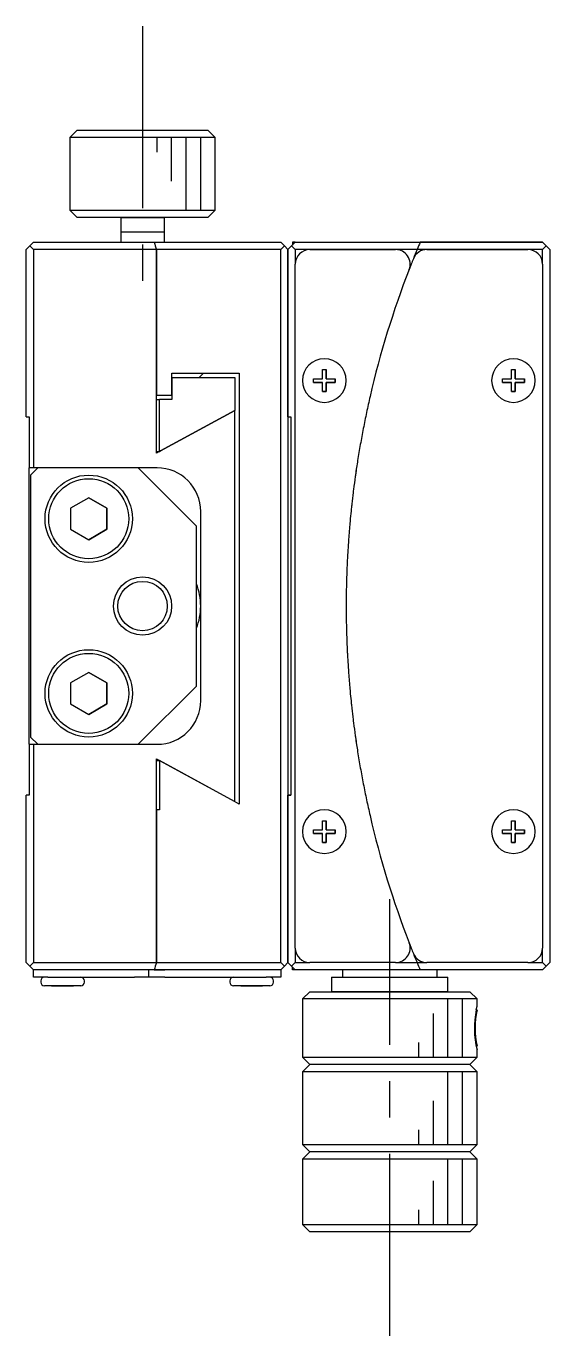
# Model space of a CAD drawing. Extents: x 97 to 385, y -2 to 227.
# Drawn here: x 96.8 to 132.8, y 83.9 to 173.9 of the extents above; entities that cross this region are included whole.
import ezdxf

# ---------------------------------------------------------------- set-up
doc = ezdxf.new("R2010")
doc.units = 0
doc.header["$LTSCALE"] = 10
doc.linetypes.add('CENTER', pattern=[2, 1.25, -0.25, 0.25, -0.25])
doc.layers.get('0').update_dxf_attribs({"linetype": 'CONTINUOUS'})
doc.layers.add('CENTER', color=1, linetype='CENTER')

msp = doc.modelspace()

# ---------------------------------------------------------------- linework, layer by layer
at = {"color": 7, "linetype": 'CONTINUOUS'}
for p, q in [((100.299561, 166.752472), (99.799561, 166.252472)), ((100.299561, 166.752472), (109.299561, 166.752472)), ((109.799561, 166.252472), (109.299561, 166.752472)), ((109.799561, 166.252472), (99.799561, 166.252472)), ((99.799561, 166.252472), (99.799561, 161.252472)), ((109.799561, 161.252472), (109.799561, 166.252472)), ((99.799561, 161.252472), (109.799561, 161.252472)), ((99.799561, 161.252472), (100.299561, 160.752472)), ((109.299561, 160.752472), (109.799561, 161.252472)), ((103.299561, 160.752472), (100.299561, 160.752472)), ((109.299561, 160.752472), (100.299561, 160.752472)), ((106.299561, 160.752472), (103.299561, 160.752472)), ((103.299561, 160.752472), (106.299561, 160.752472)), ((103.299561, 160.752472), (103.299561, 159.752472)), ((109.299561, 160.752472), (106.299561, 160.752472)), ((106.299561, 159.752472), (106.299561, 160.752472)), ((103.73967, 159.752472), (103.299556, 159.752472)), ((103.299561, 159.757472), (103.299561, 159.752472)), ((103.299561, 159.752472), (103.299561, 159.051123)), ((103.299561, 159.752472), (103.299561, 159.747472)), ((104.719558, 159.752472), (103.73967, 159.752472)), ((105.860997, 159.752472), (104.719558, 159.752472)), ((106.299566, 159.752472), (105.860997, 159.752472)), ((106.299561, 159.752472), (106.299561, 159.757472)), ((106.299561, 159.051123), (106.299561, 159.752472)), ((106.299561, 159.747472), (106.299561, 159.752472)), ((96.799561, 158.551103), (97.049561, 158.801103)), ((96.799561, 147.051103), (96.799561, 158.551103)), ((97.049561, 158.801103), (97.299561, 159.051103)), ((97.299561, 158.551103), (97.049561, 158.801103)), ((97.299561, 159.051103), (105.593667, 159.051103)), ((97.299561, 158.551103), (97.299561, 143.551103)), ((105.754119, 158.551103), (97.299561, 158.551103)), ((105.593667, 159.051103), (114.299561, 159.051103)), ((105.754119, 158.551103), (105.754119, 148.551103)), ((114.299561, 158.551103), (105.754119, 158.551103)), ((105.754119, 148.551103), (105.754119, 158.551103)), ((114.299561, 159.051103), (114.549561, 158.801103)), ((114.549561, 158.801103), (114.299561, 158.551103)), ((114.299561, 109.551103), (114.299561, 158.551103)), ((114.799561, 158.551103), (114.549561, 158.801103)), ((115.049561, 158.801103), (114.799561, 158.551103)), ((114.999561, 158.751103), (114.799561, 158.551103)), ((114.799561, 147.051103), (114.799561, 158.551103)), ((114.799561, 158.551103), (114.799561, 147.051103)), ((114.999561, 158.751103), (115.299561, 159.051103)), ((115.049561, 158.801103), (115.299561, 159.051103)), ((115.299561, 158.551103), (115.049561, 158.801103)), ((115.299561, 159.051103), (115.099561, 159.051103)), ((115.099561, 159.051103), (115.299561, 159.051103)), ((115.099561, 159.051103), (115.099561, 158.851103)), ((115.299561, 159.051103), (123.884367, 159.051103)), ((115.299561, 159.051103), (115.599561, 159.051103)), ((116.299561, 158.551103), (115.299561, 158.551103)), ((115.299561, 158.551103), (115.299561, 157.551103)), ((115.599561, 159.051103), (122.499561, 159.051103)), ((116.299561, 158.551103), (122.196343, 158.551103)), ((122.196343, 158.551103), (116.299561, 158.551103)), ((123.674693, 158.551103), (122.196343, 158.551103)), ((122.499561, 159.051103), (123.799561, 159.051103)), ((124.346588, 158.551103), (123.674693, 158.551103)), ((123.884367, 159.051103), (132.299561, 159.051103)), ((124.10169, 159.051103), (123.884367, 159.051103)), ((126.497708, 159.051103), (124.10169, 159.051103)), ((124.346588, 158.551103), (131.299561, 158.551103)), ((131.299561, 158.551103), (124.346588, 158.551103)), ((129.467897, 159.051103), (126.497708, 159.051103)), ((129.556791, 159.051103), (129.467897, 159.051103)), ((129.468425, 159.051103), (129.799938, 159.051103)), ((132.299561, 159.051103), (129.468425, 159.051103)), ((129.799938, 159.051103), (129.556791, 159.051103)), ((132.299561, 158.551103), (131.299561, 158.551103)), ((132.299561, 159.051103), (132.549561, 158.801103)), ((132.549561, 158.801103), (132.299561, 159.051103)), ((132.549561, 158.801103), (132.299561, 158.551103)), ((132.299561, 157.551103), (132.299561, 158.551103)), ((132.549561, 158.801103), (132.799561, 158.551103)), ((132.799561, 158.551103), (132.549561, 158.801103)), ((132.799561, 158.551103), (132.799561, 109.551103)), ((115.299561, 110.551103), (115.299561, 157.551103)), ((132.299561, 157.551103), (132.299561, 110.551103)), ((117.174561, 150.301103), (117.424561, 150.301103)), ((117.174561, 149.676103), (117.174561, 150.301103)), ((117.424561, 150.301103), (117.424561, 149.676103)), ((117.424561, 149.676103), (117.424561, 150.301103)), ((130.174561, 150.301103), (130.424561, 150.301103)), ((130.174561, 149.676103), (130.174561, 150.301103)), ((130.424561, 150.301103), (130.424561, 149.676103)), ((130.424561, 149.676103), (130.424561, 150.301103)), ((106.80614, 150.051103), (111.452802, 150.051103)), ((106.80614, 149.752472), (106.80614, 150.051103)), ((106.80614, 149.752472), (106.80614, 148.551103)), ((106.80614, 149.752472), (111.134995, 149.752472)), ((106.80614, 148.551103), (106.80614, 149.752472)), ((108.699561, 149.752472), (108.949561, 150.002472)), ((108.949561, 150.002472), (108.998192, 150.051103)), ((111.134995, 149.752472), (111.134995, 147.501488)), ((111.452802, 150.051103), (111.452802, 120.437002)), ((116.549561, 149.676103), (117.174561, 149.676103)), ((116.549561, 149.426103), (116.549561, 149.676103)), ((117.174561, 149.426103), (116.549561, 149.426103)), ((116.549561, 149.426103), (117.174561, 149.426103)), ((117.174561, 148.801103), (117.174561, 149.426103)), ((117.424561, 149.676103), (118.049561, 149.676103)), ((117.424561, 149.426103), (117.424561, 148.801103)), ((118.049561, 149.426103), (117.424561, 149.426103)), ((117.424561, 149.426103), (118.049561, 149.426103)), ((117.424561, 148.801103), (117.424561, 149.426103)), ((118.049561, 149.676103), (118.049561, 149.426103)), ((118.049561, 149.426103), (118.049561, 149.676103)), ((129.549561, 149.676103), (130.174561, 149.676103)), ((129.549561, 149.426103), (129.549561, 149.676103)), ((130.174561, 149.426103), (129.549561, 149.426103)), ((129.549561, 149.426103), (130.174561, 149.426103)), ((130.174561, 148.801103), (130.174561, 149.426103)), ((130.424561, 149.676103), (131.049561, 149.676103)), ((130.424561, 149.426103), (130.424561, 148.801103)), ((131.049561, 149.426103), (130.424561, 149.426103)), ((130.424561, 149.426103), (131.049561, 149.426103)), ((130.424561, 148.801103), (130.424561, 149.426103)), ((131.049561, 149.676103), (131.049561, 149.426103)), ((131.049561, 149.426103), (131.049561, 149.676103)), ((105.754119, 148.551103), (106.80614, 148.551103)), ((105.754119, 144.557002), (105.754119, 148.551103)), ((106.80614, 148.551103), (106.80614, 148.252472)), ((117.424561, 148.801103), (117.174561, 148.801103)), ((117.174561, 148.801103), (117.424561, 148.801103)), ((130.424561, 148.801103), (130.174561, 148.801103)), ((130.174561, 148.801103), (130.424561, 148.801103)), ((105.754119, 148.252472), (105.964412, 148.252472)), ((106.80614, 148.252472), (105.964412, 148.252472)), ((105.964412, 144.672472), (105.964412, 148.252472)), ((96.799561, 147.051103), (96.999561, 147.051103)), ((96.999561, 147.051103), (96.999561, 143.551103)), ((106.03485, 144.711142), (111.134995, 147.501488)), ((111.134995, 147.501488), (106.03485, 144.711142)), ((111.134995, 120.610719), (111.134995, 147.501488)), ((114.799561, 147.051103), (114.999561, 147.051103)), ((114.799561, 147.051103), (114.799561, 121.051103)), ((114.999561, 147.051103), (114.999561, 121.051103)), ((105.754119, 144.672472), (105.964412, 144.672472)), ((105.884011, 144.628328), (105.754119, 144.557002)), ((105.954193, 144.666861), (105.884011, 144.628328)), ((106.03485, 144.711142), (105.954193, 144.666861)), ((105.964412, 144.672472), (106.03485, 144.711142)), ((97.299561, 143.551103), (96.999561, 143.551103)), ((96.999561, 124.551103), (96.999561, 143.551103)), ((97.099561, 143.051103), (97.599561, 143.551103)), ((97.599561, 143.551103), (97.299561, 143.551103)), ((104.499561, 143.551103), (97.599561, 143.551103)), ((104.499561, 143.551103), (97.599561, 143.551103)), ((104.499561, 143.551103), (108.499561, 139.551103)), ((105.799561, 143.551103), (104.499561, 143.551103)), ((97.099561, 143.051103), (97.099561, 125.051103)), ((101.099561, 141.494479), (99.849561, 140.772791)), ((102.349561, 140.772791), (101.099561, 141.494479)), ((101.099561, 141.494479), (102.349561, 140.772791)), ((99.849561, 140.772791), (99.849561, 139.329416)), ((102.349561, 139.329416), (102.349561, 140.772791)), ((102.349561, 140.772791), (102.349561, 139.329416)), ((108.799561, 127.551103), (108.799561, 140.551103)), ((108.499561, 128.551103), (108.499561, 139.551103)), ((99.849561, 139.329416), (101.099561, 138.607728)), ((101.099561, 138.607728), (102.349561, 139.329416)), ((102.349561, 139.329416), (101.099561, 138.607728)), ((101.099561, 129.494479), (99.849561, 128.772791)), ((99.849561, 128.772791), (99.849561, 127.329416)), ((102.349561, 128.772791), (101.099561, 129.494479)), ((101.099561, 129.494479), (102.349561, 128.772791)), ((102.349561, 127.329416), (102.349561, 128.772791)), ((102.349561, 128.772791), (102.349561, 127.329416)), ((108.499561, 128.551103), (104.499561, 124.551103)), ((99.849561, 127.329416), (101.099561, 126.607728)), ((101.099561, 126.607728), (102.349561, 127.329416)), ((102.349561, 127.329416), (101.099561, 126.607728)), ((96.999561, 124.551103), (96.999561, 121.051103)), ((96.999561, 124.551103), (97.299561, 124.551103)), ((97.599561, 124.551103), (97.099561, 125.051103)), ((97.299561, 124.551103), (97.599561, 124.551103)), ((97.299561, 124.551103), (97.299561, 109.551103)), ((97.599561, 124.551103), (104.499561, 124.551103)), ((97.599561, 124.551103), (104.499561, 124.551103)), ((104.499561, 124.551103), (105.799561, 124.551103)), ((105.754119, 123.555205), (105.954193, 123.445346)), ((105.754119, 120.051103), (105.754119, 123.555205)), ((105.754119, 123.439223), (105.964412, 123.439223)), ((105.954193, 123.445346), (111.134995, 120.610719)), ((105.964412, 123.439223), (105.964412, 120.051103)), ((111.122785, 120.616863), (105.964412, 123.439223)), ((96.799561, 109.551103), (96.799561, 121.051103)), ((96.999561, 121.051103), (96.799561, 121.051103)), ((111.452802, 120.437002), (111.122785, 120.616863)), ((114.799561, 109.551103), (114.799561, 121.051103)), ((114.999561, 121.051103), (114.799561, 121.051103)), ((114.799561, 121.051103), (114.999561, 121.051103)), ((114.799561, 121.051103), (114.799561, 109.551103)), ((105.754119, 120.051103), (105.754119, 109.551103)), ((105.964412, 120.051103), (105.754119, 120.051103)), ((105.754119, 109.551103), (105.754119, 120.051103)), ((117.174561, 119.301103), (117.424561, 119.301103)), ((117.174561, 118.676103), (117.174561, 119.301103)), ((117.424561, 119.301103), (117.424561, 118.676103)), ((117.424561, 118.676103), (117.424561, 119.301103)), ((130.174561, 119.301103), (130.424561, 119.301103)), ((130.174561, 118.676103), (130.174561, 119.301103)), ((130.424561, 119.301103), (130.424561, 118.676103)), ((130.424561, 118.676103), (130.424561, 119.301103)), ((116.549561, 118.676103), (117.174561, 118.676103)), ((116.549561, 118.426103), (116.549561, 118.676103)), ((117.174561, 118.426103), (116.549561, 118.426103)), ((116.549561, 118.426103), (117.174561, 118.426103)), ((117.174561, 117.801103), (117.174561, 118.426103)), ((117.424561, 118.676103), (118.049561, 118.676103)), ((117.424561, 118.426103), (117.424561, 117.801103)), ((118.049561, 118.426103), (117.424561, 118.426103)), ((117.424561, 117.801103), (117.424561, 118.426103)), ((117.424561, 118.426103), (118.049561, 118.426103)), ((118.049561, 118.676103), (118.049561, 118.426103)), ((118.049561, 118.426103), (118.049561, 118.676103)), ((129.549561, 118.676103), (130.174561, 118.676103)), ((129.549561, 118.426103), (129.549561, 118.676103)), ((130.174561, 118.426103), (129.549561, 118.426103)), ((129.549561, 118.426103), (130.174561, 118.426103)), ((130.174561, 117.801103), (130.174561, 118.426103)), ((130.424561, 118.676103), (131.049561, 118.676103)), ((130.424561, 118.426103), (130.424561, 117.801103)), ((131.049561, 118.426103), (130.424561, 118.426103)), ((130.424561, 117.801103), (130.424561, 118.426103)), ((130.424561, 118.426103), (131.049561, 118.426103)), ((131.049561, 118.676103), (131.049561, 118.426103)), ((131.049561, 118.426103), (131.049561, 118.676103)), ((117.424561, 117.801103), (117.174561, 117.801103)), ((117.174561, 117.801103), (117.424561, 117.801103)), ((130.424561, 117.801103), (130.174561, 117.801103)), ((130.174561, 117.801103), (130.424561, 117.801103)), ((115.299561, 110.551103), (115.299561, 109.551103)), ((132.299561, 109.551103), (132.299561, 110.551103)), ((97.049561, 109.301103), (96.799561, 109.551103)), ((97.049561, 109.301103), (97.299561, 109.551103)), ((97.299561, 109.051103), (97.049561, 109.301103)), ((97.299561, 109.551103), (105.754119, 109.551103)), ((97.299561, 108.551103), (97.299561, 109.051103)), ((98.299561, 109.051103), (97.299561, 109.051103)), ((104.239074, 109.051103), (98.299561, 109.051103)), ((104.239074, 109.051103), (98.299561, 109.051103)), ((105.593667, 109.051103), (104.239074, 109.051103)), ((105.239074, 108.551103), (105.239074, 109.051103)), ((105.593667, 109.051103), (106.328978, 109.051103)), ((106.328978, 109.051103), (105.593667, 109.051103)), ((105.754119, 109.551103), (114.299561, 109.551103)), ((113.299561, 109.051103), (106.328978, 109.051103)), ((113.299561, 109.051103), (106.328978, 109.051103)), ((114.299561, 109.051103), (113.299561, 109.051103)), ((114.299561, 109.551103), (114.549561, 109.301103)), ((114.549561, 109.301103), (114.299561, 109.051103)), ((114.299561, 109.051103), (114.299561, 108.551103)), ((114.549561, 109.301103), (114.799561, 109.551103)), ((114.799561, 109.551103), (115.049561, 109.301103)), ((115.049561, 109.301103), (115.299561, 109.551103)), ((115.299561, 109.051103), (115.049561, 109.301103)), ((115.099561, 109.051103), (115.099561, 109.251103)), ((115.299561, 109.051103), (115.099561, 109.051103)), ((115.299561, 109.551103), (116.299561, 109.551103)), ((123.884367, 109.051103), (115.299561, 109.051103)), ((122.196343, 109.551103), (116.299561, 109.551103)), ((118.549561, 109.051103), (118.549561, 108.551103)), ((122.196343, 109.551103), (123.674693, 109.551103)), ((123.674693, 109.551103), (124.346588, 109.551103)), ((132.299561, 109.051103), (123.884367, 109.051103)), ((131.299561, 109.551103), (124.346588, 109.551103)), ((125.049561, 108.551103), (125.049561, 109.051103)), ((131.299561, 109.551103), (132.299561, 109.551103)), ((132.299561, 109.551103), (132.549561, 109.301103)), ((132.549561, 109.301103), (132.299561, 109.051103)), ((132.549561, 109.301103), (132.799561, 109.551103)), ((98.299561, 108.551103), (97.299561, 108.551103)), ((97.799561, 108.301103), (97.799561, 108.201103)), ((98.299561, 108.551103), (98.499561, 108.551103)), ((98.499561, 108.551103), (100.099561, 108.551103)), ((100.099561, 108.551103), (104.239074, 108.551103)), ((100.799561, 108.201103), (100.799561, 108.301103)), ((105.239074, 108.551103), (104.239074, 108.551103)), ((105.373096, 108.551103), (105.239074, 108.551103)), ((106.328978, 108.551103), (105.373096, 108.551103)), ((106.328978, 108.551103), (111.499561, 108.551103)), ((110.799561, 108.301103), (110.799561, 108.201103)), ((111.499561, 108.551103), (113.099561, 108.551103)), ((113.099561, 108.551103), (113.299561, 108.551103)), ((114.299561, 108.551103), (113.299561, 108.551103)), ((113.799561, 108.201103), (113.799561, 108.301103)), ((117.799561, 108.551103), (118.549561, 108.551103)), ((117.799561, 108.551103), (125.799561, 108.551103)), ((117.799561, 108.551103), (117.799561, 107.551103)), ((125.049561, 108.551103), (125.799561, 108.551103)), ((125.799561, 107.551103), (125.799561, 108.551103)), ((100.549561, 107.951103), (98.049561, 107.951103)), ((99.174561, 107.951103), (98.049561, 107.951103)), ((98.549561, 107.951103), (99.174561, 107.951103)), ((99.174561, 107.951103), (98.549561, 107.951103)), ((99.299561, 107.951103), (99.174561, 107.951103)), ((99.424561, 107.951103), (99.174561, 107.951103)), ((99.174561, 107.951103), (99.424561, 107.951103)), ((99.424561, 107.951103), (99.299561, 107.951103)), ((100.549561, 107.951103), (99.424561, 107.951103)), ((100.049561, 107.951103), (99.424561, 107.951103)), ((99.424561, 107.951103), (100.049561, 107.951103)), ((113.549561, 107.951103), (111.049561, 107.951103)), ((112.174561, 107.951103), (111.049561, 107.951103)), ((111.549561, 107.951103), (112.174561, 107.951103)), ((112.174561, 107.951103), (111.549561, 107.951103)), ((112.299561, 107.951103), (112.174561, 107.951103)), ((112.424561, 107.951103), (112.174561, 107.951103)), ((112.174561, 107.951103), (112.424561, 107.951103)), ((112.424561, 107.951103), (112.299561, 107.951103)), ((113.549561, 107.951103), (112.424561, 107.951103)), ((113.049561, 107.951103), (112.424561, 107.951103)), ((112.424561, 107.951103), (113.049561, 107.951103)), ((116.299561, 107.551103), (115.799561, 107.051103)), ((116.299561, 107.551103), (127.299561, 107.551103)), ((116.299561, 107.551103), (117.799561, 107.551103)), ((117.799561, 107.551103), (119.799561, 107.551103)), ((125.799561, 107.551103), (117.799561, 107.551103)), ((123.799561, 107.551103), (125.799561, 107.551103)), ((125.799561, 107.551103), (127.299561, 107.551103)), ((127.799561, 107.051103), (127.299561, 107.551103)), ((127.799561, 107.051103), (115.799561, 107.051103)), ((115.799561, 107.051103), (115.799561, 103.051103)), ((127.799561, 106.551098), (127.799561, 107.051103)), ((127.799561, 103.051103), (127.799561, 103.551108)), ((115.799561, 103.051103), (127.799561, 103.051103)), ((115.799561, 103.051103), (116.299561, 102.551103)), ((127.299561, 102.551103), (127.799561, 103.051103)), ((116.299561, 102.551103), (115.799561, 102.051103)), ((127.799561, 102.051103), (115.799561, 102.051103)), ((115.799561, 102.051103), (115.799561, 97.051103)), ((127.299561, 102.551103), (116.299561, 102.551103)), ((127.799561, 102.051103), (127.299561, 102.551103)), ((127.799561, 97.051103), (127.799561, 102.051103)), ((115.799561, 97.051103), (127.799561, 97.051103)), ((115.799561, 97.051103), (116.299561, 96.551103)), ((116.299561, 96.551103), (115.799561, 96.051103)), ((127.299561, 96.551103), (116.299561, 96.551103)), ((127.299561, 96.551103), (127.799561, 97.051103)), ((127.799561, 96.051103), (127.299561, 96.551103)), ((127.799561, 96.051103), (115.799561, 96.051103)), ((115.799561, 96.051103), (115.799561, 91.551103)), ((127.799561, 91.551103), (127.799561, 96.051103)), ((115.799561, 91.551103), (127.799561, 91.551103)), ((115.799561, 91.551103), (116.299561, 91.051103)), ((127.299561, 91.051103), (116.299561, 91.051103)), ((127.299561, 91.051103), (127.799561, 91.551103))]:
    msp.add_line(p, q, dxfattribs=at)
at = {"color": 3, "linetype": 'CONTINUOUS'}
for p, q in [((105.799561, 165.252472), (105.799561, 166.252472)), ((106.799561, 163.252472), (106.799561, 166.252472)), ((107.799561, 161.252472), (107.799561, 166.252472)), ((108.799561, 161.252472), (108.799561, 166.252472)), ((125.799561, 103.051103), (125.799561, 107.051103)), ((126.799561, 103.051103), (126.799561, 107.051103)), ((127.744494, 106.312936), (127.799561, 106.551098)), ((124.799561, 103.051103), (124.799561, 106.051103)), ((123.799561, 103.051103), (123.799561, 104.051103)), ((125.799561, 97.051103), (125.799561, 102.051103)), ((126.799561, 97.051103), (126.799561, 102.051103)), ((124.799561, 97.051103), (124.799561, 100.051103)), ((123.799561, 97.051103), (123.799561, 98.051103)), ((125.799561, 91.551103), (125.799561, 96.051103)), ((126.799561, 91.551103), (126.799561, 96.051103)), ((124.799561, 91.551103), (124.799561, 94.551103)), ((123.799561, 91.551103), (123.799561, 92.551103))]:
    msp.add_line(p, q, dxfattribs=at)
at = {"color": 7, "linetype": 'CONTINUOUS'}
for centre, radius in [((101.099561, 140.051103), 3), ((101.099561, 140.051103), 2.75), ((104.799561, 134.051103), 2), ((104.799561, 134.051103), 1.7), ((101.099561, 128.051103), 3), ((101.099561, 128.051103), 2.75)]:
    msp.add_circle(centre, radius, dxfattribs=at)
for centre, radius, start, end in [((182.799561, 183.551103), 81, 197.605966, 197.977409), ((182.799561, 183.551103), 81, 197.605966, 197.977409), ((116.299561, 157.551103), 1, 90, 180), ((122.196343, 157.551103), 1, 338.805292, 90), ((124.346588, 157.551103), 1, 90, 158.098265), ((182.799561, 134.051103), 64, 157.491995, 158.098265), ((182.799561, 134.051103), 64, 157.491995, 158.098265), ((182.799561, 134.051103), 64, 157.006606, 157.491995), ((182.799561, 134.051103), 64, 157.006606, 157.491995), ((131.299561, 157.551103), 1, 0, 90), ((182.799561, 134.051103), 64, 158.098265, 158.805292), ((182.799561, 134.051103), 64, 158.805292, 167), ((182.799561, 134.051103), 64, 158.805292, 167), ((117.299561, 149.551103), 1.5, 270, 180), ((130.299561, 149.551103), 1.5, 270, 180), ((117.299561, 149.551103), 1.5, 180, 270), ((130.299561, 149.551103), 1.5, 180, 270), ((182.799561, 134.051103), 64, 167, 168), ((182.799561, 134.051103), 64, 167, 168), ((182.799561, 134.051103), 64, 168, 169), ((182.799561, 134.051103), 64, 168, 169), ((182.799561, 134.051103), 64, 169, 170), ((182.799561, 134.051103), 64, 169, 170), ((182.799561, 134.051103), 64, 170, 171), ((182.799561, 134.051103), 64, 170, 171), ((182.799561, 134.051103), 64, 171, 171.9), ((182.799561, 134.051103), 64, 171, 171.876744), ((105.799561, 140.551103), 3, 0, 90), ((182.799561, 134.051103), 64, 172, 172.8), ((182.799561, 134.051103), 64, 172, 172.8), ((182.799561, 134.051103), 64, 171.876744, 172), ((182.799561, 134.051103), 64, 171.9, 172), ((182.799561, 134.051103), 64, 173, 173.7), ((182.799561, 134.051103), 64, 173, 173.7), ((182.799561, 134.051103), 64, 172.8, 173), ((182.799561, 134.051103), 64, 172.8, 173), ((182.799561, 134.051103), 64, 174, 174.6), ((182.799561, 134.051103), 64, 174, 174.6), ((182.799561, 134.051103), 64, 173.7, 174), ((182.799561, 134.051103), 64, 173.7, 174), ((182.799561, 134.051103), 64, 175, 175.5), ((182.799561, 134.051103), 64, 175, 175.5), ((182.799561, 134.051103), 64, 174.6, 175), ((182.799561, 134.051103), 64, 174.6, 175), ((182.799561, 134.051103), 64, 175.5, 176), ((182.799561, 134.051103), 64, 175.5, 176), ((182.799561, 134.051103), 64, 176.4, 177), ((182.799561, 134.051103), 64, 176.4, 177), ((182.799561, 134.051103), 64, 176, 176.4), ((182.799561, 134.051103), 64, 176, 176.4), ((182.799561, 134.051103), 64, 177.3, 178), ((182.799561, 134.051103), 64, 177.3, 178), ((182.799561, 134.051103), 64, 177, 177.3), ((182.799561, 134.051103), 64, 177, 177.3), ((182.799561, 134.051103), 64, 178.2, 179), ((182.799561, 134.051103), 64, 178.2, 179), ((182.799561, 134.051103), 64, 178, 178.2), ((182.799561, 134.051103), 64, 178, 178.2), ((104.799561, 134.051103), 4, 0, 22.331645), ((182.799561, 134.051103), 64, 179.1, 180), ((182.799561, 134.051103), 64, 179.1, 180), ((182.799561, 134.051103), 64, 179, 179.1), ((182.799561, 134.051103), 64, 179, 179.1), ((104.799561, 134.051103), 4, 337.668355, 0), ((182.799561, 134.051103), 64, 180, 180.9), ((182.799561, 134.051103), 64, 180, 180.9), ((182.799561, 134.051103), 64, 180.9, 181), ((182.799561, 134.051103), 64, 180.9, 181), ((182.799561, 134.051103), 64, 181, 181.8), ((182.799561, 134.051103), 64, 181, 181.8), ((182.799561, 134.051103), 64, 181.8, 182), ((182.799561, 134.051103), 64, 181.8, 182), ((182.799561, 134.051103), 64, 182, 182.7), ((182.799561, 134.051103), 64, 182, 182.7), ((182.799561, 134.051103), 64, 182.7, 183), ((182.799561, 134.051103), 64, 182.7, 183), ((182.799561, 134.051103), 64, 183, 183.6), ((182.799561, 134.051103), 64, 183, 183.6), ((182.799561, 134.051103), 64, 183.6, 184), ((182.799561, 134.051103), 64, 183.6, 184), ((182.799561, 134.051103), 64, 184, 184.5), ((182.799561, 134.051103), 64, 184, 184.5), ((182.799561, 134.051103), 64, 184.5, 185), ((182.799561, 134.051103), 64, 184.5, 185), ((182.799561, 134.051103), 64, 185, 185.4), ((182.799561, 134.051103), 64, 185, 185.4), ((182.799561, 134.051103), 64, 185.4, 186), ((182.799561, 134.051103), 64, 185.4, 186), ((105.799561, 127.551103), 3, 270, 0), ((182.799561, 134.051103), 64, 186, 186.3), ((182.799561, 134.051103), 64, 186, 186.3), ((182.799561, 134.051103), 64, 186.3, 187), ((182.799561, 134.051103), 64, 186.3, 187), ((182.799561, 134.051103), 64, 187, 187.2), ((182.799561, 134.051103), 64, 187, 187.2), ((182.799561, 134.051103), 64, 187.2, 188), ((182.799561, 134.051103), 64, 187.2, 188), ((182.799561, 134.051103), 64, 188, 188.1), ((182.799561, 134.051103), 64, 188, 188.123256), ((182.799561, 134.051103), 64, 188.1, 189), ((182.799561, 134.051103), 64, 188.123256, 189), ((182.799561, 134.051103), 64, 189, 190), ((182.799561, 134.051103), 64, 189, 190), ((182.799561, 134.051103), 64, 190, 191), ((182.799561, 134.051103), 64, 190, 191), ((182.799561, 134.051103), 64, 191, 192), ((182.799561, 134.051103), 64, 191, 192), ((182.799561, 134.051103), 64, 192, 193), ((182.799561, 134.051103), 64, 192, 193), ((117.299561, 118.551103), 1.5, 270, 180), ((130.299561, 118.551103), 1.5, 270, 180), ((182.799561, 134.051103), 64, 193, 201.194708), ((182.799561, 134.051103), 64, 193, 201.194708), ((117.299561, 118.551103), 1.5, 180, 270), ((130.299561, 118.551103), 1.5, 180, 270), ((122.196343, 110.551103), 1, 270, 21.194708), ((182.799561, 134.051103), 64, 201.194708, 201.901735), ((116.299561, 110.551103), 1, 180, 270), ((124.346588, 110.551103), 1, 201.901735, 270), ((182.799561, 134.051103), 64, 201.901735, 202.508005), ((182.799561, 134.051103), 64, 201.901735, 202.508005), ((131.299561, 110.551103), 1, 270, 0), ((182.799561, 84.551103), 81, 162.022591, 162.394034), ((182.799561, 84.551103), 81, 162.022591, 162.394034), ((182.799561, 134.051103), 64, 202.508005, 202.993394), ((182.799561, 134.051103), 64, 202.508005, 202.993394), ((98.049561, 108.301103), 0.25, 90, 180), ((98.049561, 108.201103), 0.25, 180, 270), ((100.549561, 108.301103), 0.25, 0, 90), ((100.549561, 108.201103), 0.25, 270, 0), ((111.049561, 108.301103), 0.25, 90, 180), ((111.049561, 108.201103), 0.25, 180, 270), ((113.549561, 108.301103), 0.25, 0, 90), ((113.549561, 108.201103), 0.25, 270, 0), ((133.66793, 105.051103), 6.000022, 167.975345, 192.024655)]:
    msp.add_arc(centre, radius, start, end, dxfattribs=at)
at = {"color": 3, "linetype": 'CONTINUOUS'}
msp.add_arc((133.58614, 105.047946), 5.977041, 167.781433, 194.50303, dxfattribs=at)
at = {"layer": 'CENTER', "color": 1, "linetype": 'CENTER'}
for p, q in [((104.799561, 173.901788), (104.799561, 153.901788)), ((121.799561, 83.901788), (121.799561, 113.901788))]:
    msp.add_line(p, q, dxfattribs=at)

doc.saveas('drawing.dxf')
